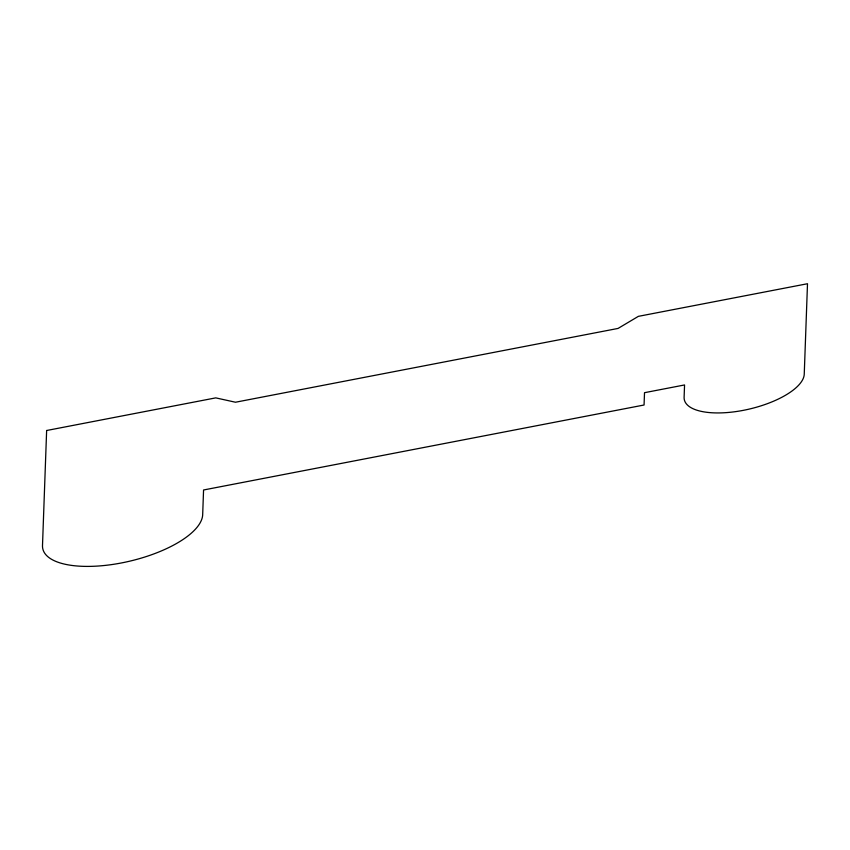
<?xml version="1.0" encoding="UTF-8"?>
<svg xmlns="http://www.w3.org/2000/svg" width="850" height="850" viewBox="0 0 850 850"><rect width="100%" height="100%" fill="white"/><g stroke="black" fill="none" stroke-linecap="round" stroke-linejoin="round"><path stroke-width="1.27" d="M46.633 430.504L42.5 545.53A81.961 31.896 -13.3 0 0 121.412 562.955A81.961 31.896 -13.3 0 0 202.683 514.633L203.564 489.983L644.066 405.004L644.513 392.689L684.558 384.954L684.112 397.279A61.476 23.917 -13.3 0 0 743.304 410.348A61.476 23.917 -13.3 0 0 804.249 374.106L807.5 283.73L638.371 316.349L618.056 328.429L235.482 402.231L215.762 397.874L46.633 430.504"/></g></svg>
